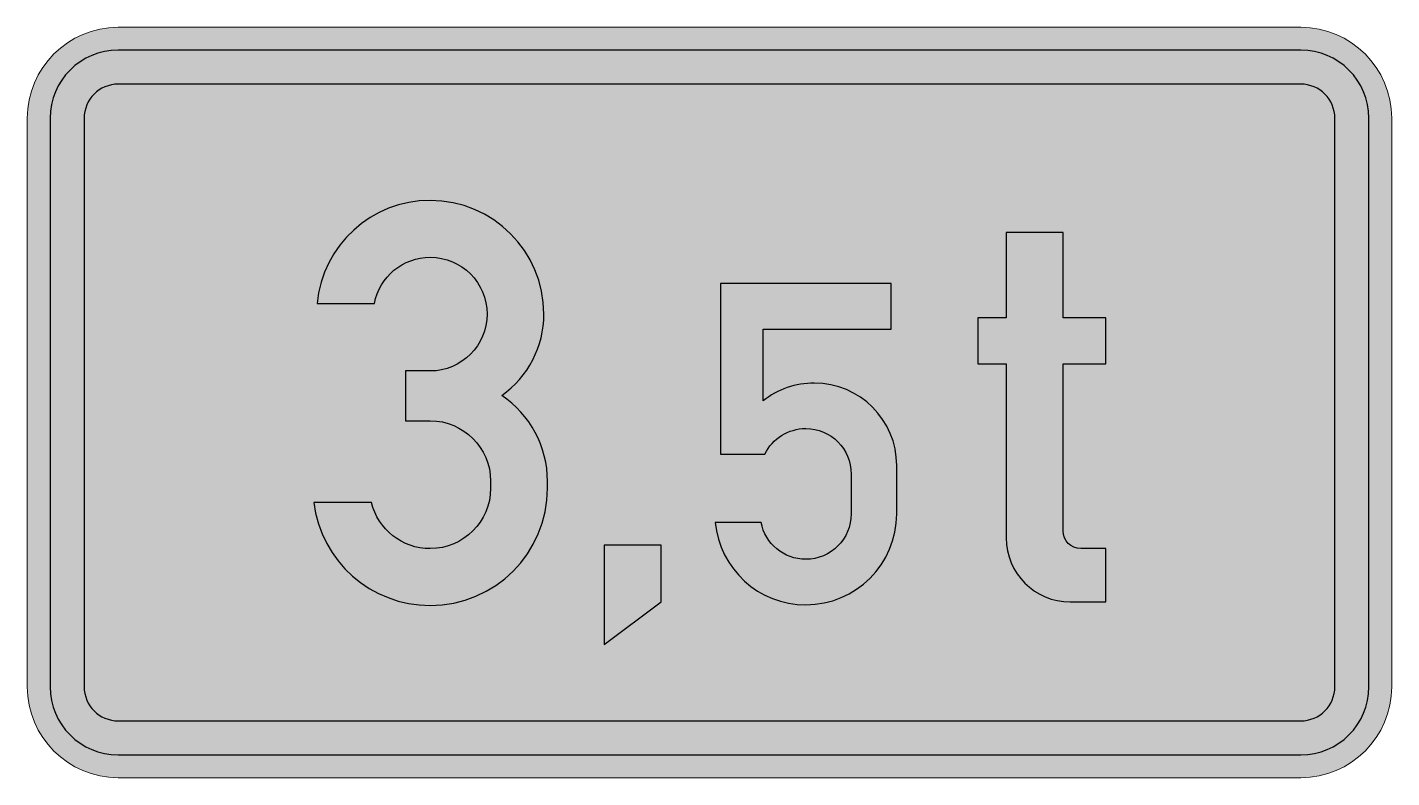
# Model space of a CAD drawing. Header units: centimetres. Extents: x -30 to 30, y -16.5 to 16.5.
import ezdxf

# ---------------------------------------------------------------- set-up
doc = ezdxf.new("R2010")
doc.units = ezdxf.units.CM
doc.header["$MEASUREMENT"] = 0
doc.layers.add('Ebene 1', color=7, linetype='Continuous')

msp = doc.modelspace()

# ---------------------------------------------------------------- hatches: boundary and pattern name
at = {"layer": 'Ebene 1', "true_color": 0xfefefe}
h = msp.add_hatch(color=7, dxfattribs=at)
edge = h.paths.add_edge_path()
edge.add_spline(control_points=[(-26, -16.5), (-28.21025, -16.5), (-30, -14.71025), (-30, -12.5), (-30, -12.5), (-30, 12.5), (-30, 12.5), (-30, 14.71025), (-28.21025, 16.5), (-26, 16.5), (-26, 16.5), (26, 16.5), (26, 16.5), (28.21025, 16.5), (30, 14.71025), (30, 12.5), (30, 12.5), (30, -12.5), (30, -12.5), (30, -14.71025), (28.21025, -16.5), (26, -16.5), (26, -16.5), (-26, -16.5), (-26, -16.5)], knot_values=[0, 0, 0, 0, 0.125, 0.125, 0.125, 0.25, 0.25, 0.25, 0.375, 0.375, 0.375, 0.5, 0.5, 0.5, 0.625, 0.625, 0.625, 0.75, 0.75, 0.75, 0.875, 0.875, 0.875, 1, 1, 1, 1], degree=3, periodic=1)
at = {"layer": 'Ebene 1', "true_color": 0x2b2a29}
h = msp.add_hatch(color=250, dxfattribs=at)
edge = h.paths.add_edge_path()
edge.add_spline(control_points=[(-26, -15.5), (-27.65769, -15.5), (-29, -14.15769), (-29, -12.5), (-29, -12.5), (-29, 12.5), (-29, 12.5), (-29, 14.15769), (-27.65769, 15.5), (-26, 15.5), (-26, 15.5), (26, 15.5), (26, 15.5), (27.65769, 15.5), (29, 14.15769), (29, 12.5), (29, 12.5), (29, -12.5), (29, -12.5), (29, -14.15769), (27.65769, -15.5), (26, -15.5), (26, -15.5), (-26, -15.5), (-26, -15.5)], knot_values=[0, 0, 0, 0, 0.125, 0.125, 0.125, 0.25, 0.25, 0.25, 0.375, 0.375, 0.375, 0.5, 0.5, 0.5, 0.625, 0.625, 0.625, 0.75, 0.75, 0.75, 0.875, 0.875, 0.875, 1, 1, 1, 1], degree=3, periodic=1)
at = {"layer": 'Ebene 1', "true_color": 0xfefefe}
h = msp.add_hatch(color=7, dxfattribs=at)
edge = h.paths.add_edge_path()
edge.add_spline(control_points=[(-26, -14), (-26.82884, -14), (-27.5, -13.32884), (-27.5, -12.5), (-27.5, -12.5), (-27.5, 12.5), (-27.5, 12.5), (-27.5, 13.32884), (-26.82884, 14), (-26, 14), (-26, 14), (26, 14), (26, 14), (26.82884, 14), (27.5, 13.32884), (27.5, 12.5), (27.5, 12.5), (27.5, -12.5), (27.5, -12.5), (27.5, -13.32884), (26.82884, -14), (26, -14), (26, -14), (-26, -14), (-26, -14)], knot_values=[0, 0, 0, 0, 0.125, 0.125, 0.125, 0.25, 0.25, 0.25, 0.375, 0.375, 0.375, 0.5, 0.5, 0.5, 0.625, 0.625, 0.625, 0.75, 0.75, 0.75, 0.875, 0.875, 0.875, 1, 1, 1, 1], degree=3, periodic=1)
at = {"layer": 'Ebene 1', "true_color": 0x2b2a29}
h = msp.add_hatch(color=250, dxfattribs=at)
edge = h.paths.add_edge_path()
edge.add_spline(control_points=[(-12.28184, -6.42625), (-10.81482, -6.42625), (-9.62557, -5.23701), (-9.62557, -3.77001), (-9.62557, -3.77001), (-9.62557, -3.4575), (-9.62557, -3.4575), (-9.62557, -1.9905), (-10.81482, -0.80124), (-12.28183, -0.80124), (-12.28183, -0.80124), (-13.37558, -0.80126), (-13.37558, -0.80126), (-13.37558, -0.80126), (-13.37558, 1.38626), (-13.37558, 1.38626), (-13.37558, 1.38626), (-12.28183, 1.38626), (-12.28183, 1.38626), (-10.90112, 1.38626), (-9.78182, 2.50554), (-9.78182, 3.88626), (-9.78182, 5.26696), (-10.90112, 6.38626), (-12.28183, 6.38626), (-13.48179, 6.38626), (-14.5125, 5.53368), (-14.7375, 4.35499), (-14.7375, 4.35499), (-17.25981, 4.35501), (-17.25981, 4.35501), (-17.01795, 6.92346), (-14.86167, 8.88626), (-12.28183, 8.88626), (-9.5204, 8.88626), (-7.28182, 6.64768), (-7.28182, 3.88624), (-7.28182, 2.46293), (-7.9742, 1.12858), (-9.13795, 0.30912), (-7.88048, -0.53181), (-7.12557, -1.94476), (-7.12557, -3.4575), (-7.12557, -3.4575), (-7.12557, -3.77001), (-7.12557, -3.77001), (-7.12557, -6.61773), (-9.4341, -8.92625), (-12.28184, -8.92625), (-14.88784, -8.92623), (-17.08419, -6.98179), (-17.4, -4.395), (-17.4, -4.395), (-14.86351, -4.39501), (-14.86351, -4.39501), (-14.57498, -5.58684), (-13.50809, -6.42625), (-12.28184, -6.42625)], knot_values=[0, 0, 0, 0, 0.05263158, 0.05263158, 0.05263158, 0.10526316, 0.10526316, 0.10526316, 0.15789474, 0.15789474, 0.15789474, 0.21052632, 0.21052632, 0.21052632, 0.26315789, 0.26315789, 0.26315789, 0.31578947, 0.31578947, 0.31578947, 0.36842105, 0.36842105, 0.36842105, 0.42105263, 0.42105263, 0.42105263, 0.47368421, 0.47368421, 0.47368421, 0.52631579, 0.52631579, 0.52631579, 0.57894737, 0.57894737, 0.57894737, 0.63157895, 0.63157895, 0.63157895, 0.68421053, 0.68421053, 0.68421053, 0.73684211, 0.73684211, 0.73684211, 0.78947368, 0.78947368, 0.78947368, 0.84210526, 0.84210526, 0.84210526, 0.89473684, 0.89473684, 0.89473684, 0.94736842, 0.94736842, 0.94736842, 1, 1, 1, 1], degree=3, periodic=1)
h = msp.add_hatch(color=250, dxfattribs=at)
edge = h.paths.add_edge_path()
edge.add_spline(control_points=[(15.86248, -8.77), (14.30919, -8.77), (13.04998, -7.51081), (13.05, -5.9575), (13.05, -5.9575), (13.05, 1.69875), (13.05, 1.69875), (13.05, 1.69875), (11.8, 1.69875), (11.8, 1.69875), (11.8, 1.69875), (11.8, 3.73), (11.8, 3.73), (11.8, 3.73), (13.05, 3.73), (13.05, 3.73), (13.05, 3.73), (13.05, 7.48), (13.05, 7.48), (13.05, 7.48), (15.55, 7.48), (15.55, 7.48), (15.55, 7.48), (15.55, 3.73), (15.55, 3.73), (15.55, 3.73), (17.425, 3.73), (17.425, 3.73), (17.425, 3.73), (17.425, 1.69875), (17.425, 1.69875), (17.425, 1.69875), (15.55, 1.69875), (15.55, 1.69875), (15.55, 1.69875), (15.55, -5.645), (15.55, -5.645), (15.55, -6.07648), (15.89977, -6.42625), (16.33125, -6.42625), (16.33125, -6.42625), (17.425, -6.42625), (17.425, -6.42625), (17.425, -6.42625), (17.425, -8.77), (17.425, -8.77), (17.425, -8.77), (15.86248, -8.77), (15.86248, -8.77)], knot_values=[0, 0, 0, 0, 0.0625, 0.0625, 0.0625, 0.125, 0.125, 0.125, 0.1875, 0.1875, 0.1875, 0.25, 0.25, 0.25, 0.3125, 0.3125, 0.3125, 0.375, 0.375, 0.375, 0.4375, 0.4375, 0.4375, 0.5, 0.5, 0.5, 0.5625, 0.5625, 0.5625, 0.625, 0.625, 0.625, 0.6875, 0.6875, 0.6875, 0.75, 0.75, 0.75, 0.8125, 0.8125, 0.8125, 0.875, 0.875, 0.875, 0.9375, 0.9375, 0.9375, 1, 1, 1, 1], degree=3, periodic=1)
h = msp.add_hatch(color=250, dxfattribs=at)
edge = h.paths.add_edge_path()
edge.add_spline(control_points=[(7.98238, 3.23), (7.98238, 3.23), (2.35738, 3.23), (2.35738, 3.23), (2.35738, 3.23), (2.35738, 0.0722), (2.35738, 0.0722), (2.99776, 0.57916), (3.7906, 0.855), (4.60738, 0.855), (6.6094, 0.855), (8.23238, -0.76797), (8.23238, -2.77), (8.23238, -2.77), (8.23238, -4.895), (8.23238, -4.895), (8.23238, -7.10415), (6.44151, -8.895), (4.23236, -8.895), (2.1685, -8.89499), (0.44348, -7.32477), (0.25, -5.27001), (0.25, -5.27001), (2.26784, -5.27), (2.26784, -5.27), (2.44784, -6.21295), (3.2724, -6.895), (4.23236, -6.895), (5.33694, -6.895), (6.23238, -5.99957), (6.23238, -4.89501), (6.23238, -4.89501), (6.23238, -3.145), (6.23238, -3.145), (6.23238, -2.04044), (5.33694, -1.145), (4.23238, -1.145), (3.46701, -1.145), (2.76878, -1.58179), (2.43394, -2.27), (2.43394, -2.27), (0.48238, -2.27), (0.48238, -2.27), (0.48238, -2.27), (0.48238, 5.23), (0.48238, 5.23), (0.48238, 5.23), (7.98238, 5.23), (7.98238, 5.23), (7.98238, 5.23), (7.98238, 3.23), (7.98238, 3.23)], knot_values=[0, 0, 0, 0, 0.05882353, 0.05882353, 0.05882353, 0.11764706, 0.11764706, 0.11764706, 0.17647059, 0.17647059, 0.17647059, 0.23529412, 0.23529412, 0.23529412, 0.29411765, 0.29411765, 0.29411765, 0.35294118, 0.35294118, 0.35294118, 0.41176471, 0.41176471, 0.41176471, 0.47058824, 0.47058824, 0.47058824, 0.52941176, 0.52941176, 0.52941176, 0.58823529, 0.58823529, 0.58823529, 0.64705882, 0.64705882, 0.64705882, 0.70588235, 0.70588235, 0.70588235, 0.76470588, 0.76470588, 0.76470588, 0.82352941, 0.82352941, 0.82352941, 0.88235294, 0.88235294, 0.88235294, 0.94117647, 0.94117647, 0.94117647, 1, 1, 1, 1], degree=3, periodic=1)
h = msp.add_hatch(color=250, dxfattribs=at)
edge = h.paths.add_edge_path()
edge.add_spline(control_points=[(-4.62557, -6.27), (-4.62557, -6.27), (-2.12557, -6.27), (-2.12557, -6.27), (-2.12557, -6.27), (-2.12557, -8.77), (-2.12557, -8.77), (-2.12557, -8.77), (-4.62557, -10.645), (-4.62557, -10.645), (-4.62557, -10.645), (-4.62557, -6.27), (-4.62557, -6.27)], knot_values=[0, 0, 0, 0, 0.25, 0.25, 0.25, 0.5, 0.5, 0.5, 0.75, 0.75, 0.75, 1, 1, 1, 1], degree=3, periodic=1)

# ---------------------------------------------------------------- linework, layer by layer
at = {"layer": 'Ebene 1', "color": 250, "lineweight": 0}
msp.add_open_spline([(-26, -16.5), (-28.21025, -16.5), (-30, -14.71025), (-30, -12.5), (-30, -12.5), (-30, 12.5), (-30, 12.5), (-30, 14.71025), (-28.21025, 16.5), (-26, 16.5), (-26, 16.5), (26, 16.5), (26, 16.5), (28.21025, 16.5), (30, 14.71025), (30, 12.5), (30, 12.5), (30, -12.5), (30, -12.5), (30, -14.71025), (28.21025, -16.5), (26, -16.5), (26, -16.5), (-26, -16.5), (-26, -16.5)], degree=3, knots=[0, 0, 0, 0, 0.125, 0.125, 0.125, 0.25, 0.25, 0.25, 0.375, 0.375, 0.375, 0.5, 0.5, 0.5, 0.625, 0.625, 0.625, 0.75, 0.75, 0.75, 0.875, 0.875, 0.875, 1, 1, 1, 1], dxfattribs=at)
at = {"layer": 'Ebene 1', "color": 250}
for points, knots in [([(-26, -15.5), (-27.65769, -15.5), (-29, -14.15769), (-29, -12.5), (-29, -12.5), (-29, 12.5), (-29, 12.5), (-29, 14.15769), (-27.65769, 15.5), (-26, 15.5), (-26, 15.5), (26, 15.5), (26, 15.5), (27.65769, 15.5), (29, 14.15769), (29, 12.5), (29, 12.5), (29, -12.5), (29, -12.5), (29, -14.15769), (27.65769, -15.5), (26, -15.5), (26, -15.5), (-26, -15.5), (-26, -15.5)], [0, 0, 0, 0, 0.125, 0.125, 0.125, 0.25, 0.25, 0.25, 0.375, 0.375, 0.375, 0.5, 0.5, 0.5, 0.625, 0.625, 0.625, 0.75, 0.75, 0.75, 0.875, 0.875, 0.875, 1, 1, 1, 1]), ([(-12.28184, -6.42625), (-10.81482, -6.42625), (-9.62557, -5.23701), (-9.62557, -3.77001), (-9.62557, -3.77001), (-9.62557, -3.4575), (-9.62557, -3.4575), (-9.62557, -1.9905), (-10.81482, -0.80124), (-12.28183, -0.80124), (-12.28183, -0.80124), (-13.37558, -0.80126), (-13.37558, -0.80126), (-13.37558, -0.80126), (-13.37558, 1.38626), (-13.37558, 1.38626), (-13.37558, 1.38626), (-12.28183, 1.38626), (-12.28183, 1.38626), (-10.90112, 1.38626), (-9.78182, 2.50554), (-9.78182, 3.88626), (-9.78182, 5.26696), (-10.90112, 6.38626), (-12.28183, 6.38626), (-13.48179, 6.38626), (-14.5125, 5.53368), (-14.7375, 4.35499), (-14.7375, 4.35499), (-17.25981, 4.35501), (-17.25981, 4.35501), (-17.01795, 6.92346), (-14.86167, 8.88626), (-12.28183, 8.88626), (-9.5204, 8.88626), (-7.28182, 6.64768), (-7.28182, 3.88624), (-7.28182, 2.46293), (-7.9742, 1.12858), (-9.13795, 0.30912), (-7.88048, -0.53181), (-7.12557, -1.94476), (-7.12557, -3.4575), (-7.12557, -3.4575), (-7.12557, -3.77001), (-7.12557, -3.77001), (-7.12557, -6.61773), (-9.4341, -8.92625), (-12.28184, -8.92625), (-14.88784, -8.92623), (-17.08419, -6.98179), (-17.4, -4.395), (-17.4, -4.395), (-14.86351, -4.39501), (-14.86351, -4.39501), (-14.57498, -5.58684), (-13.50809, -6.42625), (-12.28184, -6.42625)], [0, 0, 0, 0, 0.05263158, 0.05263158, 0.05263158, 0.10526316, 0.10526316, 0.10526316, 0.15789474, 0.15789474, 0.15789474, 0.21052632, 0.21052632, 0.21052632, 0.26315789, 0.26315789, 0.26315789, 0.31578947, 0.31578947, 0.31578947, 0.36842105, 0.36842105, 0.36842105, 0.42105263, 0.42105263, 0.42105263, 0.47368421, 0.47368421, 0.47368421, 0.52631579, 0.52631579, 0.52631579, 0.57894737, 0.57894737, 0.57894737, 0.63157895, 0.63157895, 0.63157895, 0.68421053, 0.68421053, 0.68421053, 0.73684211, 0.73684211, 0.73684211, 0.78947368, 0.78947368, 0.78947368, 0.84210526, 0.84210526, 0.84210526, 0.89473684, 0.89473684, 0.89473684, 0.94736842, 0.94736842, 0.94736842, 1, 1, 1, 1]), ([(15.86248, -8.77), (14.30919, -8.77), (13.04998, -7.51081), (13.05, -5.9575), (13.05, -5.9575), (13.05, 1.69875), (13.05, 1.69875), (13.05, 1.69875), (11.8, 1.69875), (11.8, 1.69875), (11.8, 1.69875), (11.8, 3.73), (11.8, 3.73), (11.8, 3.73), (13.05, 3.73), (13.05, 3.73), (13.05, 3.73), (13.05, 7.48), (13.05, 7.48), (13.05, 7.48), (15.55, 7.48), (15.55, 7.48), (15.55, 7.48), (15.55, 3.73), (15.55, 3.73), (15.55, 3.73), (17.425, 3.73), (17.425, 3.73), (17.425, 3.73), (17.425, 1.69875), (17.425, 1.69875), (17.425, 1.69875), (15.55, 1.69875), (15.55, 1.69875), (15.55, 1.69875), (15.55, -5.645), (15.55, -5.645), (15.55, -6.07648), (15.89977, -6.42625), (16.33125, -6.42625), (16.33125, -6.42625), (17.425, -6.42625), (17.425, -6.42625), (17.425, -6.42625), (17.425, -8.77), (17.425, -8.77), (17.425, -8.77), (15.86248, -8.77), (15.86248, -8.77)], [0, 0, 0, 0, 0.0625, 0.0625, 0.0625, 0.125, 0.125, 0.125, 0.1875, 0.1875, 0.1875, 0.25, 0.25, 0.25, 0.3125, 0.3125, 0.3125, 0.375, 0.375, 0.375, 0.4375, 0.4375, 0.4375, 0.5, 0.5, 0.5, 0.5625, 0.5625, 0.5625, 0.625, 0.625, 0.625, 0.6875, 0.6875, 0.6875, 0.75, 0.75, 0.75, 0.8125, 0.8125, 0.8125, 0.875, 0.875, 0.875, 0.9375, 0.9375, 0.9375, 1, 1, 1, 1]), ([(7.98238, 3.23), (7.98238, 3.23), (2.35738, 3.23), (2.35738, 3.23), (2.35738, 3.23), (2.35738, 0.0722), (2.35738, 0.0722), (2.99776, 0.57916), (3.7906, 0.855), (4.60738, 0.855), (6.6094, 0.855), (8.23238, -0.76797), (8.23238, -2.77), (8.23238, -2.77), (8.23238, -4.895), (8.23238, -4.895), (8.23238, -7.10415), (6.44151, -8.895), (4.23236, -8.895), (2.1685, -8.89499), (0.44348, -7.32477), (0.25, -5.27001), (0.25, -5.27001), (2.26784, -5.27), (2.26784, -5.27), (2.44784, -6.21295), (3.2724, -6.895), (4.23236, -6.895), (5.33694, -6.895), (6.23238, -5.99957), (6.23238, -4.89501), (6.23238, -4.89501), (6.23238, -3.145), (6.23238, -3.145), (6.23238, -2.04044), (5.33694, -1.145), (4.23238, -1.145), (3.46701, -1.145), (2.76878, -1.58179), (2.43394, -2.27), (2.43394, -2.27), (0.48238, -2.27), (0.48238, -2.27), (0.48238, -2.27), (0.48238, 5.23), (0.48238, 5.23), (0.48238, 5.23), (7.98238, 5.23), (7.98238, 5.23), (7.98238, 5.23), (7.98238, 3.23), (7.98238, 3.23)], [0, 0, 0, 0, 0.05882353, 0.05882353, 0.05882353, 0.11764706, 0.11764706, 0.11764706, 0.17647059, 0.17647059, 0.17647059, 0.23529412, 0.23529412, 0.23529412, 0.29411765, 0.29411765, 0.29411765, 0.35294118, 0.35294118, 0.35294118, 0.41176471, 0.41176471, 0.41176471, 0.47058824, 0.47058824, 0.47058824, 0.52941176, 0.52941176, 0.52941176, 0.58823529, 0.58823529, 0.58823529, 0.64705882, 0.64705882, 0.64705882, 0.70588235, 0.70588235, 0.70588235, 0.76470588, 0.76470588, 0.76470588, 0.82352941, 0.82352941, 0.82352941, 0.88235294, 0.88235294, 0.88235294, 0.94117647, 0.94117647, 0.94117647, 1, 1, 1, 1]), ([(-4.62557, -6.27), (-4.62557, -6.27), (-2.12557, -6.27), (-2.12557, -6.27), (-2.12557, -6.27), (-2.12557, -8.77), (-2.12557, -8.77), (-2.12557, -8.77), (-4.62557, -10.645), (-4.62557, -10.645), (-4.62557, -10.645), (-4.62557, -6.27), (-4.62557, -6.27)], [0, 0, 0, 0, 0.25, 0.25, 0.25, 0.5, 0.5, 0.5, 0.75, 0.75, 0.75, 1, 1, 1, 1])]:
    msp.add_open_spline(points, degree=3, knots=knots, dxfattribs=at)
at = {"layer": 'Ebene 1', "color": 7}
msp.add_open_spline([(-26, -14), (-26.82884, -14), (-27.5, -13.32884), (-27.5, -12.5), (-27.5, -12.5), (-27.5, 12.5), (-27.5, 12.5), (-27.5, 13.32884), (-26.82884, 14), (-26, 14), (-26, 14), (26, 14), (26, 14), (26.82884, 14), (27.5, 13.32884), (27.5, 12.5), (27.5, 12.5), (27.5, -12.5), (27.5, -12.5), (27.5, -13.32884), (26.82884, -14), (26, -14), (26, -14), (-26, -14), (-26, -14)], degree=3, knots=[0, 0, 0, 0, 0.125, 0.125, 0.125, 0.25, 0.25, 0.25, 0.375, 0.375, 0.375, 0.5, 0.5, 0.5, 0.625, 0.625, 0.625, 0.75, 0.75, 0.75, 0.875, 0.875, 0.875, 1, 1, 1, 1], dxfattribs=at)

doc.saveas('drawing.dxf')
